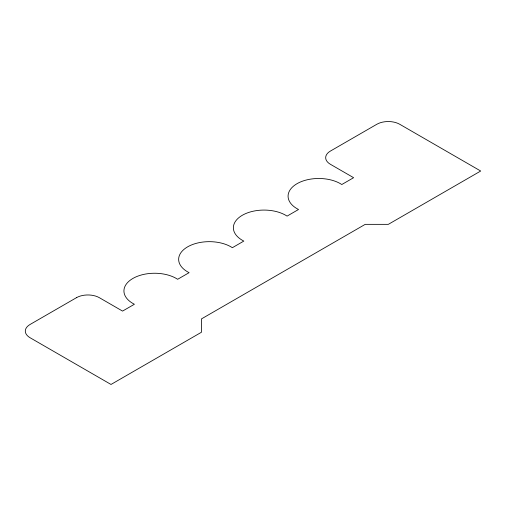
<?xml version="1.0" encoding="UTF-8"?>
<svg xmlns="http://www.w3.org/2000/svg" width="506" height="506" viewBox="0 0 506 506"><rect width="100%" height="100%" fill="white"/><g stroke="black" fill="none" stroke-linecap="round" stroke-linejoin="round"><path stroke-width="0.76" d="M76.444 297.699L30.05 324.485A16.205 9.355 0 0 0 30.05 337.717L111.01 384.459L201.458 332.24L201.458 318.9L365.231 224.348L388.336 224.348L480.7 171.022L399.74 124.28A16.205 9.355 0 0 0 376.818 124.28L330.418 151.066A16.205 9.355 0 0 0 330.418 164.298L353.618 177.695L341.79 184.526A30.651 17.697 0 0 0 297.054 183.672A30.651 17.697 0 0 0 298.534 209.497L287.073 216.113A30.651 17.697 0 0 0 242.342 215.259A30.651 17.697 0 0 0 243.822 241.084L232.362 247.7A30.651 17.697 0 0 0 187.625 246.846A30.651 17.697 0 0 0 189.105 272.671L177.644 279.287A30.651 17.697 0 0 0 132.914 278.433A30.651 17.697 0 0 0 134.394 304.264L122.56 311.089L99.366 297.699A16.205 9.355 0 0 0 76.444 297.699"/></g></svg>
